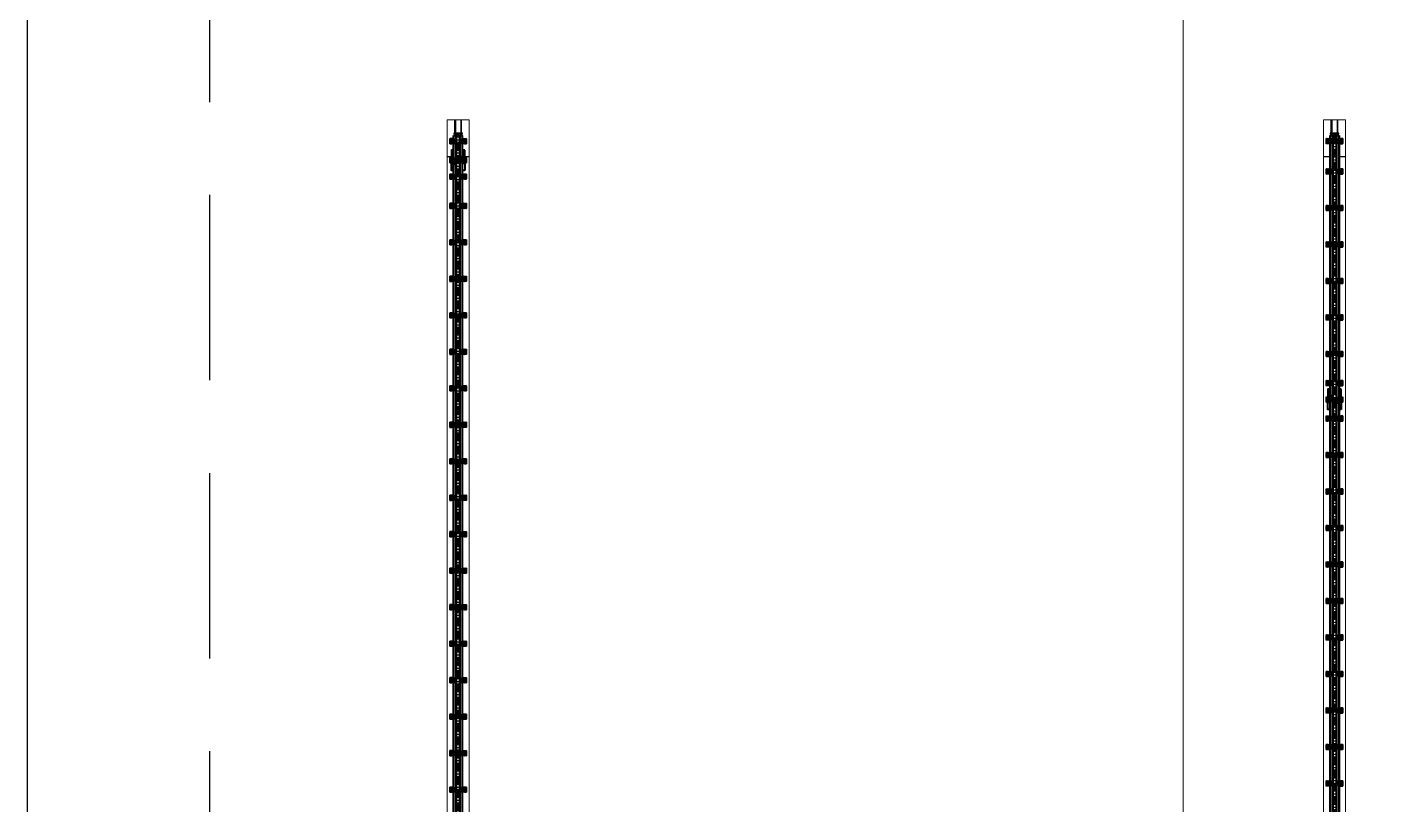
# Model space of a CAD drawing. Header units: centimetres. Extents: x 470464 to 524273, y 49611 to 59074.
# Drawn here: x 502164 to 504026, y 52809 to 53874 of the extents above; entities that cross this region are included whole.
import ezdxf

# ---------------------------------------------------------------- set-up
doc = ezdxf.new("R2010")
doc.units = ezdxf.units.CM
doc.header["$MEASUREMENT"] = 0
for name, pattern in [('1244_Aselsan_MIUM_3000$0$ACAD_ISO10W100', [18, 12, -3, 0, -3]), ('ACAD_ISO08W100', [36, 24, -3, 6, -3]), ('CHAIN', [0.3543, 0.2362, -0.0295, 0.0591, -0.0295]), ('DASHED', [19.05, 12.7, -6.35]), ('XKITLINE00', [0])]:
    doc.linetypes.add(name, pattern=pattern)
for name, color, linetype, lineweight in [('0-KRCN-Z-ANTET', 71, 'Continuous', 30), ('1', 7, 'Continuous', 25), ('AAA_EKSEN', 1, 'ACAD_ISO08W100', 9), ('S-COLS-CONC', 4, 'Continuous', 40)]:
    doc.layers.add(name, color=color, linetype=linetype, lineweight=lineweight)
doc.layers.add('A-ANNO-REVC-01', color=1, linetype='Continuous', lineweight=15, true_color=0xff0000, plot=False)
doc.layers.add('vinç', color=7, linetype='Continuous')
doc.styles.add('BARIŞ BABUR-3', font='arial.ttf')
doc.dimstyles.new('AAA_A4 BVS STANDART', dxfattribs={"dimscale": 12, "dimtxt": 1.8, "dimasz": 1.6, "dimexe": 0.18, "dimexo": 0.0625, "dimgap": 0.09, "dimtad": 1, "dimtoh": 1, "dimdec": 0, "dimzin": 9, "dimdsep": 46, "dimtxsty": 'BARIŞ BABUR-3', "dimcen": 0.09, "dimclrd": 1, "dimclre": 1, "dimclrt": 2, "dimadec": 0, "dimazin": 0, "dimtfac": 1, "dimtdec": 0, "dimtofl": 0, "dimtmove": 0, "dimatfit": 3, "dimfxl": 1, "dimtolj": 1, "dimtzin": 0, "dimlwd": 9, "dimlwe": 9, "dimarcsym": 0})

# ---------------------------------------------------------------- blocks, each defined once
blk = doc.blocks.new('*D46')
at = {"layer": 'A-ANNO-REVC-01', "color": 1, "lineweight": 9, "transparency": 16777216}
for p, q in [((417970.7, 77311), (417777.2, 77311)), ((417779.3, 77291.8), (417779.3, 69280.2)), ((417970.7, 69261), (417777.2, 69261))]:
    blk.add_line(p, q, dxfattribs=at)
at = {"layer": 'A-ANNO-REVC-01', "color": 1, "transparency": 16777216}
for points in [[(417782.5, 77291.8), (417776.1, 77291.8), (417779.3, 77311)], [(417776.1, 69280.2), (417782.5, 69280.2), (417779.3, 69261)]]:
    blk.add_solid(points, dxfattribs=at)
at = {"layer": 'Defpoints', "color": 0, "transparency": 16777216}
for p in [(417971.5, 77311), (417779.3, 69261), (417971.5, 69261)]:
    blk.add_point(p, dxfattribs=at)
at = {"layer": 'A-ANNO-REVC-01', "color": 2, "transparency": 16777216, "insert": (417765.1, 73286), "char_height": 21.6, "attachment_point": 5, "rotation": 90, "style": 'BARIŞ BABUR-3'}
blk.add_mtext('\\A1;YÜRÜME YOLU BOYU : 8050', dxfattribs=at)
blk = doc.blocks.new('3RFRS334')
at = {"ltscale": 0.4}
h = blk.add_hatch(color=0, dxfattribs=at)
h.dxf.hatch_style = 1
h.paths.add_polyline_path([(303509, 45820), (303515, 45814), (303515, 45820)])
h = blk.add_hatch(color=0, dxfattribs=at)
h.dxf.hatch_style = 1
h.paths.add_polyline_path([(303525, 45814), (303525, 45820), (303531, 45820)])
h = blk.add_hatch(color=0, dxfattribs=at)
h.dxf.hatch_style = 1
h.paths.add_polyline_path([(303589, 45820), (303595, 45814), (303595, 45820)])
h = blk.add_hatch(color=0, dxfattribs=at)
h.dxf.hatch_style = 1
h.paths.add_polyline_path([(303605, 45814), (303605, 45820), (303611, 45820)])
at = {"color": 0, "ltscale": 0.4}
for points in [[(303620, 45830), (303620, 45820), (303500, 45820), (303500, 45830)], [(303525, 45650), (303525, 45820), (303515, 45820), (303515, 45650)], [(303595, 45650), (303595, 45820), (303605, 45820), (303605, 45650)]]:
    blk.add_lwpolyline(points, close=True, dxfattribs=at)
at = {"color": 0, "ltscale": 0.4, "elevation": 0}
for points in [[(303509, 45820), (303515, 45814), (303515, 45820), (303509, 45820)], [(303531, 45820), (303525, 45814), (303525, 45820), (303531, 45820)], [(303589, 45820), (303595, 45814), (303595, 45820), (303589, 45820)], [(303611, 45820), (303605, 45814), (303605, 45820), (303611, 45820)]]:
    blk.add_lwpolyline(points, dxfattribs=at)
blk = doc.blocks.new('FSDGDFGFDSAGDSA')
at = {"color": 2, "linetype": 'XKITLINE00', "lineweight": 0}
for p, q in [((399394.4, 57737.1), (399403.2, 57737.1)), ((399394.4, 55937.1), (399394.4, 57737.1)), ((399415.7, 57737.1), (399424.4, 57737.1)), ((399424.4, 55937.1), (399424.4, 57737.1))]:
    blk.add_line(p, q, dxfattribs=at)
at = {"color": 2}
for p, q in [((399394.4, 55937.1), (399403.2, 55937.1)), ((399415.7, 55937.1), (399424.4, 55937.1))]:
    blk.add_line(p, q, dxfattribs=at)
blk = doc.blocks.new('dfghdsfdhfd')
at = {"layer": 'S-COLS-CONC', "color": 2}
for p, q in [((1058.5, -34669.1), (1046, -34681.6)), ((1046, -34681.6), (1046, -35869.1)), ((1046.3, -34681.2), (1046.3, -35868.7)), ((1049.5, -34678), (1049.5, -35865.5)), ((1050, -34677.6), (1050, -35865.1)), ((1054.5, -34673.1), (1054.5, -35860.6)), ((1054.9, -34672.6), (1054.9, -35860.1)), ((1058.1, -34669.5), (1058.1, -35857)), ((1058.5, -34669.1), (1058.5, -35856.6)), ((1058.5, -35856.6), (1046, -35869.1))]:
    blk.add_line(p, q, dxfattribs=at)
blk = doc.blocks.new('sfsdsggssg')
at = {"layer": '1', "color": 2, "linetype": 'Continuous'}
for p, q in [((1141.1, -34640), (1141.1, -34640.1)), ((1141.1, -34640), (1141.1, -34645.1)), ((1141.1, -34640.1), (1141.3, -34640.1)), ((1141.1, -34640.1), (1141.1, -34645.1)), ((1141.1, -34645.1), (1141.3, -34645.1)), ((1141.1, -34645.1), (1141.1, -34645.1)), ((1141.3, -34645.1), (1141.3, -34640.1)), ((1143.2, -34639.6), (1141.4, -34639.8)), ((1141.4, -34639.7), (1143.2, -34639.6)), ((1141.4, -34639.8), (1141.4, -34639.7)), ((1141.4, -34640), (1143.2, -34639.8)), ((1141.4, -34639.8), (1141.4, -34640)), ((1141.4, -34645.4), (1141.4, -34645.2)), ((1143.2, -34645.4), (1141.4, -34645.2)), ((1141.4, -34645.4), (1141.4, -34645.4)), ((1141.4, -34645.4), (1143.2, -34645.6)), ((1143.2, -34645.6), (1141.4, -34645.4)), ((1143.2, -34639.6), (1143.2, -34639.8)), ((1143.2, -34639.6), (1143.2, -34639.8)), ((1143.2, -34645.6), (1143.2, -34645.4)), ((1143.2, -34645.4), (1143.2, -34645.6)), ((1143.6, -34639.6), (1143.5, -34639.8)), ((1143.5, -34639.8), (1143.6, -34639.8)), ((1143.6, -34645.3), (1143.5, -34645.3)), ((1143.5, -34645.3), (1143.6, -34645.5)), ((1143.6, -34639.6), (1143.6, -34639.6)), ((1143.7, -34639.6), (1143.6, -34639.8)), ((1143.6, -34639.6), (1144.1, -34639.6)), ((1143.7, -34639.6), (1143.6, -34639.6)), ((1143.6, -34639.8), (1143.8, -34639.9)), ((1143.6, -34645.3), (1143.7, -34645.5)), ((1143.8, -34645.3), (1143.6, -34645.3)), ((1143.6, -34645.5), (1143.6, -34645.6)), ((1143.6, -34645.5), (1143.7, -34645.5)), ((1144.1, -34645.6), (1143.6, -34645.6)), ((1144.1, -34639.6), (1144.1, -34639.6)), ((1144.1, -34645.5), (1144.1, -34645.6)), ((1144.3, -34645.6), (1144.3, -34645.9)), ((1144.3, -34645.6), (1144.3, -34646)), ((1144.3, -34645.9), (1144.3, -34646)), ((1144.5, -34639.6), (1147.4, -34639.6)), ((1144.5, -34639.6), (1144.5, -34639.6)), ((1144.6, -34642.7), (1144.5, -34642.8)), ((1144.6, -34642.9), (1144.5, -34642.8)), ((1147.4, -34645.6), (1144.5, -34645.6)), ((1144.5, -34645.6), (1144.5, -34645.6)), ((1144.5, -34645.9), (1144.5, -34645.6)), ((1147.4, -34639.6), (1144.6, -34639.6)), ((1144.6, -34639.6), (1144.6, -34639.8)), ((1144.6, -34639.8), (1147.4, -34639.8)), ((1144.6, -34645.4), (1144.6, -34645.6)), ((1147.4, -34645.4), (1144.6, -34645.4)), ((1144.6, -34645.6), (1147.4, -34645.6)), ((1145.5, -34641.1), (1145.5, -34641.1)), ((1145.5, -34641.1), (1145.5, -34641.1)), ((1145.8, -34639.6), (1146, -34639.3)), ((1146, -34639.4), (1145.9, -34639.6)), ((1146, -34639.3), (1146, -34639.4)), ((1146.1, -34639.6), (1146.2, -34639.5)), ((1146.3, -34639.2), (1146.2, -34639.2)), ((1148.5, -34639.2), (1146.2, -34639.2)), ((1148.4, -34639.2), (1146.3, -34639.2)), ((1146.3, -34639.4), (1148.4, -34639.4)), ((1146.4, -34644), (1146.5, -34644)), ((1146.5, -34644), (1146.5, -34643.9)), ((1146.7, -34645.6), (1146.5, -34645.8)), ((1146.8, -34646), (1146.8, -34646.2)), ((1148.4, -34646), (1146.8, -34646)), ((1147.4, -34639.6), (1147.4, -34639.6)), ((1147.4, -34639.6), (1147.4, -34639.8)), ((1147.4, -34639.8), (1147.6, -34639.7)), ((1147.4, -34639.8), (1148.2, -34640.6)), ((1148.2, -34644.5), (1147.4, -34645.3)), ((1147.4, -34645.3), (1147.6, -34645.5)), ((1147.4, -34645.4), (1147.4, -34645.6)), ((1147.4, -34645.6), (1147.4, -34645.6)), ((1147.6, -34639.7), (1148.4, -34640.5)), ((1147.6, -34639.7), (1147.6, -34639.7)), ((1148.4, -34640.5), (1147.6, -34639.7)), ((1148.4, -34644.7), (1147.6, -34645.5)), ((1147.6, -34645.5), (1148.4, -34644.7)), ((1147.6, -34645.5), (1147.6, -34645.5)), ((1148.2, -34640.6), (1148.4, -34640.5)), ((1148.2, -34644.5), (1148.4, -34644.7)), ((1148.3, -34640.7), (1148.3, -34644.4)), ((1148.3, -34640.7), (1148.5, -34640.7)), ((1148.3, -34644.4), (1148.5, -34644.4)), ((1148.5, -34639.2), (1148.4, -34639.2)), ((1148.4, -34640.5), (1148.4, -34640.5)), ((1148.4, -34644.7), (1148.4, -34644.7)), ((1148.4, -34646), (1148.4, -34646.2)), ((1148.5, -34639.5), (1148.5, -34642.7)), ((1148.5, -34644.4), (1148.5, -34640.7)), ((1148.5, -34640.7), (1148.5, -34640.7)), ((1148.5, -34640.7), (1148.5, -34644.5)), ((1148.5, -34644.5), (1148.5, -34644.4)), ((1148.5, -34644.5), (1148.5, -34645.9)), ((1148.7, -34642.9), (1148.7, -34639.5)), ((1148.7, -34639.5), (1148.8, -34639.5)), ((1148.7, -34643.1), (1148.7, -34642.9)), ((1148.7, -34645.9), (1148.7, -34643.1)), ((1148.8, -34646), (1148.7, -34645.9)), ((1148.8, -34639.5), (1148.8, -34646)), ((1146.5, -34646), (1144.6, -34646)), ((1144.6, -34646.3), (1144.6, -34646.2)), ((1144.6, -34646.2), (1146.7, -34646.2)), ((1144.6, -34646.3), (1148.5, -34646.3)), ((1146.7, -34646.2), (1146.8, -34646.2)), ((1146.8, -34646.2), (1148.4, -34646.2)), ((1148.4, -34646.2), (1148.5, -34646.3))]:
    blk.add_line(p, q, dxfattribs=at)
for radius in [1.5, 0.7]:
    blk.add_circle((1146, -34642.5), radius, dxfattribs=at)
at = {"layer": '1', "color": 2, "linetype": 'Continuous', "extrusion": (0, 0, -1)}
blk.add_circle((-1146, -34642.5), 0.8, dxfattribs=at)
for centre, start, end in [((-1145.5, -34643.4), 209.8539, 29.8539), ((-1146.5, -34641.7), 29.8539, 207.4717)]:
    blk.add_arc(centre, 1.14, start, end, dxfattribs=at)
at = {"layer": '1', "color": 2, "linetype": 'Continuous'}
for centre, radius, start, end in [((1145.5, -34643.4), 0.943, 155.4674, 321.1742), ((1145.5, -34643.4), 0.92, 156.9271, 319.7145), ((1146, -34642.5), 1.2, 166, 226), ((1146, -34642.5), 1.2, 106, 166), ((1146, -34642.5), 1.2, 226, 286), ((1146, -34642.5), 1.2, 46, 106), ((1146.5, -34641.7), 0.943, 345.8258, 138.463), ((1146.5, -34641.7), 0.92, 347.6089, 136.677), ((1146, -34642.5), 1.2, 286, 346), ((1146, -34642.5), 1.2, 346, 46)]:
    blk.add_arc(centre, radius, start, end, dxfattribs=at)
at = {"layer": '1', "color": 2, "linetype": 'Continuous', "extrusion": (0, 0, -1)}
for centre, major_axis, ratio, start_param, end_param in [((1141.4, -34640), (-0.222, 0.204), 0.995811, 5.544902, 7.021469), ((1141.4, -34640.1), (0.203, 0.221), 0.997694, 3.974105, 5.450673), ((1141.4, -34645.1), (0.222, 0.204), 0.995811, 2.403309, 3.879876), ((1141.4, -34645.1), (-0.203, 0.221), 0.997694, 3.974105, 5.450673), ((1141.4, -34640.1), (0.0742, -0.068), 0.993033, 2.403309, 3.879876), ((1141.4, -34645.1), (0.0742, 0.068), 0.993033, 2.403309, 3.879876), ((1143.6, -34639.8), (0.001, 0.2), 0.752836, 0.132804, 1.847295), ((1143.6, -34645.3), (-0.001, 0.2), 0.752836, 1.294298, 3.008789), ((1152.5, -34642.6), (-8.4, 0), 0.918737, 5.915201, 6.65117), ((1144, -34639.8), (0.001, 0.2), 0.752479, 0.132721, 1.852962), ((1144, -34645.3), (-0.001, 0.2), 0.752479, 1.288631, 3.008872), ((1144.3, -34639.8), (-0.014, 0.199), 0.74106, 0.130215, 1.915333), ((1144.3, -34645.3), (0.014, 0.199), 0.74106, 1.22626, 3.011378), ((1144.5, -34645.9), (-0.2, 0.001), 0.034627, 4.708031, 6.195866), ((1144.6, -34645.9), (-0.138, 0.267), 0.998031, 3.623062, 5.186262), ((1144.6, -34646), (0.214, 0.214), 0.992433, 2.359993, 3.923193), ((1144.5, -34639.8), (-0.008, 0.2), 0.422896, 0.096328, 1.761115), ((1144.5, -34645.4), (0.008, 0.2), 0.422896, 1.380478, 3.045264), ((1144.6, -34645.9), (0.0592, 0.0819), 0.989251, 2.52068, 4.08388), ((1146.3, -34639.5), (0.271, 0.128), 0.997202, 4.110755, 5.150568), ((1146.2, -34639.5), (-0.173, 0.101), 0.027764, 4.691233, 6.195885), ((1146.3, -34639.5), (-0.0748, 0.0667), 0.997721, 6.084759, 7.124571), ((1146.3, -34639.4), (0, 0.2), 0.004243, 0.087267, 1.605444), ((1146.5, -34645.8), (-0.174, 0.099), 0.027964, 1.549906, 2.758993), ((1146.9, -34646), (0.426, 0.115), 0.905428, 3.310168, 3.875491), ((1146.5, -34646.1), (-0.199, -0.016), 0.034866, 1.569261, 2.70958), ((1146.8, -34646), (-0.038, 0.196), 0.907507, 3.350606, 5.211047), ((1146.7, -34646), (-0.012, 0.201), 0.369521, 3.302192, 4.751077), ((1146.9, -34646), (0.253, 0.061), 0.768803, 3.289543, 3.701099), ((1176.9, -34592.8), (85, 148.5), 0.001169, 1.933599, 1.936064), ((1146.8, -34646), (-0.174, 0.099), 0.030283, 4.695034, 5.900559), ((1146.8, -34646), (-0.187, 0.071), 0.032625, 4.699988, 5.905162), ((1176.9, -34592.8), (85, 148.5), 0.002337, 1.9329, 1.936067), ((1147.4, -34639.9), (-0.277, 0.115), 0.998522, 1.179673, 1.96192), ((1147.4, -34639.9), (0.115, 0.278), 0.997326, 5.892062, 6.674309), ((1147.4, -34639.9), (0.0384, 0.0928), 0.995546, 5.892062, 6.674309), ((1147.4, -34645.3), (0.0384, -0.0928), 0.995546, 5.892062, 6.674309), ((1147.4, -34645.3), (0.277, 0.115), 0.998522, 1.179673, 1.96192), ((1147.4, -34645.3), (-0.115, 0.278), 0.997326, 2.750469, 3.532716), ((1148.2, -34640.7), (-0.0928, -0.0384), 0.995546, 2.750469, 3.532716), ((1148.2, -34644.4), (0.0928, -0.0384), 0.995546, 5.892062, 6.674309), ((1148.4, -34639.4), (0, 0.2), 0.004243, 0.087267, 1.605444), ((1148.4, -34639.5), (-0.243, 0.175), 0.996422, 0.949848, 2.513048), ((1148.4, -34639.5), (0.0889, 0.0469), 0.994028, 5.200197, 6.763397), ((1148.2, -34640.7), (-0.115, 0.277), 0.998522, 1.179673, 1.96192), ((1148.2, -34640.7), (0.278, 0.115), 0.997326, 5.892062, 6.674309), ((1148.2, -34644.4), (0.115, 0.277), 0.998522, 1.179673, 1.96192), ((1148.2, -34644.5), (-0.278, 0.115), 0.997326, 2.750469, 3.532716), ((1148.4, -34645.9), (0.139, 0.266), 0.998207, 1.09196, 2.65516), ((1148.4, -34645.9), (-0.0609, 0.0807), 0.988978, 2.219923, 3.783123), ((1148.5, -34639.5), (0.2, 0.001), 0.034652, 0.087319, 1.566648), ((1148.5, -34642.7), (0.008, 0.2), 0.005639, 3.866293, 4.746837), ((1148.5, -34643.2), (0.056, 0.516), 0.770786, 6.203754, 6.230389), ((1148.5, -34642.9), (-0.188, 0.076), 0.878606, 1.230281, 2.70961), ((1148.5, -34642.9), (-0.201, 0.003), 0.124494, 1.540952, 3.020281), ((1148.5, -34643.1), (0.199, -0.02), 0.74823, 4.69971, 6.151435), ((1148.5, -34643.1), (-0.2, -0.001), 0.034899, 3.228912, 4.651252), ((1148.5, -34645.9), (-0.2, -0.001), 0.034899, 3.228912, 4.712496), ((1144.6, -34646), (0, -0.2), 0.004269, 4.747034, 6.195918), ((1146.7, -34646), (-0.256, 0.042), 0.76271, 4.58737, 6.036255)]:
    blk.add_ellipse(centre, major_axis=major_axis, ratio=ratio, start_param=start_param, end_param=end_param, dxfattribs=at)
at = {"layer": '1', "color": 2, "linetype": 'Continuous'}
for centre, major_axis, ratio, start_param, end_param in [((1152.2, -34642.6), (-9.07, 0), 0.918737, 5.945855, 6.620515), ((1146.2, -34639.5), (-0.15, 0.261), 0.994945, 5.763279, 6.803091), ((1148.5, -34639.5), (0.214, 0.214), 0.992433, 5.501585, 7.064785), ((1148.5, -34646), (-0.214, 0.214), 0.992433, 2.359993, 3.923193)]:
    blk.add_ellipse(centre, major_axis=major_axis, ratio=ratio, start_param=start_param, end_param=end_param, dxfattribs=at)
for points, weights in [([(1141.1, -34640), (1141.1, -34640), (1141.1, -34640)], [0.500000154953, 0.499999845047, 0.500000154953]), ([(1141.1, -34645.1), (1141.1, -34645.1), (1141.1, -34645.1)], [0.500000154938, 0.499999845062, 0.500000154938]), ([(1141.4, -34639.7), (1141.4, -34639.7), (1141.4, -34639.7)], [0.500000154951, 0.499999845049, 0.500000154951]), ([(1141.4, -34645.4), (1141.4, -34645.4), (1141.4, -34645.4)], [0.500000154962, 0.499999845038, 0.500000154962]), ([(1147.4, -34639.6), (1147.4, -34639.6), (1147.4, -34639.6)], [0.500000031564, 0.499999968436, 0.500000031564]), ([(1147.4, -34645.6), (1147.4, -34645.6), (1147.4, -34645.6)], [0.500000031519, 0.499999968481, 0.500000031519]), ([(1147.6, -34639.7), (1147.6, -34639.7), (1147.6, -34639.7)], [0.500000032286, 0.499999967714, 0.500000032286]), ([(1147.6, -34645.5), (1147.6, -34645.5), (1147.6, -34645.5)], [0.500000031966, 0.499999968034, 0.500000031966]), ([(1148.4, -34640.5), (1148.4, -34640.5), (1148.4, -34640.5)], [0.500000032004, 0.499999967996, 0.500000032004]), ([(1148.4, -34644.7), (1148.4, -34644.7), (1148.4, -34644.7)], [0.500000031836, 0.499999968164, 0.500000031836]), ([(1148.5, -34640.7), (1148.5, -34640.7), (1148.5, -34640.7)], [0.500000031722, 0.499999968278, 0.500000031722]), ([(1148.5, -34644.5), (1148.5, -34644.5), (1148.5, -34644.5)], [0.500000031229, 0.499999968771, 0.500000031229])]:
    blk.add_rational_spline(points, weights, degree=2, dxfattribs=at)
for points, knots in [([(1143.2, -34639.6), (1143.2, -34639.6), (1143.3, -34639.6), (1143.4, -34639.6), (1143.5, -34639.6), (1143.5, -34639.6), (1143.6, -34639.6)], [0, 0, 0, 0, 0.225713, 0.483808, 0.741904, 1, 1, 1, 1]), ([(1143.2, -34639.6), (1143.2, -34639.6), (1143.2, -34639.6), (1143.2, -34639.6), (1143.2, -34639.6), (1143.2, -34639.6)], [0, 0, 0, 0, 0.876308, 0.876308, 1, 1, 1, 1]), ([(1143.6, -34639.6), (1143.6, -34639.6), (1143.6, -34639.6), (1143.5, -34639.6), (1143.5, -34639.6), (1143.4, -34639.6), (1143.3, -34639.6), (1143.3, -34639.6), (1143.2, -34639.6), (1143.2, -34639.6)], [0, 0, 0, 0, 0.000017, 0.000017, 0.401467, 0.401467, 0.701656, 0.701656, 1, 1, 1, 1]), ([(1143.2, -34639.8), (1143.2, -34639.8), (1143.3, -34639.8), (1143.3, -34639.8), (1143.4, -34639.8), (1143.5, -34639.8), (1143.5, -34639.8), (1143.5, -34639.8)], [0, 0, 0, 0, 0.304321, 0.304321, 0.608496, 0.608496, 1, 1, 1, 1]), ([(1143.5, -34645.3), (1143.5, -34645.4), (1143.5, -34645.4), (1143.4, -34645.4), (1143.3, -34645.4), (1143.3, -34645.4), (1143.2, -34645.4), (1143.2, -34645.4)], [0, 0, 0, 0, 0.37098, 0.37098, 0.685408, 0.685408, 1, 1, 1, 1]), ([(1143.2, -34645.6), (1143.2, -34645.6), (1143.3, -34645.6), (1143.4, -34645.6), (1143.4, -34645.6), (1143.5, -34645.6), (1143.5, -34645.6), (1143.6, -34645.5)], [0, 0, 0, 0, 0.308433, 0.308433, 0.618953, 0.618953, 1, 1, 1, 1]), ([(1143.6, -34645.6), (1143.5, -34645.6), (1143.5, -34645.6), (1143.4, -34645.6), (1143.3, -34645.6), (1143.2, -34645.6), (1143.2, -34645.6)], [0, 0, 0, 0, 0.258096, 0.516192, 0.774287, 1, 1, 1, 1]), ([(1143.8, -34645.3), (1143.6, -34644.9), (1143.5, -34644.4), (1143.3, -34643.5), (1143.3, -34643), (1143.3, -34641.7), (1143.5, -34640.7), (1143.8, -34639.9)], [0, 0, 0, 0, 0.25, 0.25, 0.5, 0.5, 1, 1, 1, 1]), ([(1143.8, -34639.9), (1143.9, -34639.9), (1144, -34639.9), (1144.1, -34639.9), (1144.1, -34639.9), (1144.2, -34639.9)], [0, 0, 0, 0, 0.657537, 0.657537, 1, 1, 1, 1]), ([(1144.2, -34645.3), (1144.1, -34645.3), (1144, -34645.3), (1143.9, -34645.3), (1143.8, -34645.3), (1143.8, -34645.3)], [0, 0, 0, 0, 0.657537, 0.657537, 1, 1, 1, 1]), ([(1144.5, -34639.9), (1144.3, -34640.3), (1144.2, -34640.8), (1144, -34641.7), (1143.9, -34642.1), (1143.9, -34643.5), (1144.1, -34644.4), (1144.5, -34645.3)], [0, 0, 0, 0, 0.25, 0.25, 0.5, 0.5, 1, 1, 1, 1]), ([(1144.3, -34639.6), (1144.3, -34639.6), (1144.3, -34639.6), (1144.2, -34639.6), (1144.2, -34639.6), (1144.1, -34639.6), (1144.1, -34639.6), (1144.1, -34639.6), (1144.1, -34639.6), (1144.1, -34639.6)], [0, 0, 0, 0, 0.155547, 0.155547, 0.580528, 0.580528, 0.999985, 0.999985, 1, 1, 1, 1]), ([(1144.1, -34639.6), (1144.1, -34639.6), (1144.1, -34639.6), (1144.2, -34639.6), (1144.3, -34639.6), (1144.4, -34639.6), (1144.5, -34639.6)], [0, 0, 0, 0, 0.25, 0.5, 0.749999, 1, 1, 1, 1]), ([(1144.1, -34645.5), (1144.1, -34645.5), (1144.1, -34645.5), (1144.1, -34645.5), (1144.1, -34645.5), (1144.2, -34645.5), (1144.3, -34645.5), (1144.3, -34645.5)], [0, 0, 0, 0, 0.000015, 0.000015, 0.496417, 0.496417, 1, 1, 1, 1]), ([(1144.5, -34645.6), (1144.4, -34645.6), (1144.3, -34645.6), (1144.2, -34645.6), (1144.1, -34645.6), (1144.1, -34645.6), (1144.1, -34645.6)], [0, 0, 0, 0, 0.250001, 0.5, 0.75, 1, 1, 1, 1]), ([(1144.2, -34639.9), (1144.2, -34639.9), (1144.3, -34639.9), (1144.3, -34639.9), (1144.4, -34639.9), (1144.4, -34639.9), (1144.4, -34639.9), (1144.5, -34639.9)], [0, 0, 0, 0, 0.423047, 0.423047, 0.845832, 0.845832, 1, 1, 1, 1]), ([(1144.5, -34645.3), (1144.4, -34645.3), (1144.4, -34645.3), (1144.3, -34645.3), (1144.2, -34645.3), (1144.2, -34645.3)], [0, 0, 0, 0, 0.500153, 0.500153, 1, 1, 1, 1]), ([(1144.5, -34639.6), (1144.5, -34639.6), (1144.5, -34639.6), (1144.4, -34639.6), (1144.4, -34639.6), (1144.3, -34639.6), (1144.3, -34639.6), (1144.3, -34639.6)], [0, 0, 0, 0, 0.000035, 0.000035, 0.836112, 0.836112, 1, 1, 1, 1]), ([(1144.3, -34645.5), (1144.3, -34645.5), (1144.4, -34645.6), (1144.4, -34645.6), (1144.4, -34645.6), (1144.5, -34645.6), (1144.5, -34645.6), (1144.5, -34645.6)], [0, 0, 0, 0, 0.836069, 0.836069, 0.999965, 0.999965, 1, 1, 1, 1]), ([(1144.6, -34639.6), (1144.6, -34639.6), (1144.6, -34639.6), (1144.6, -34639.6), (1144.5, -34639.6), (1144.5, -34639.6), (1144.5, -34639.6)], [0, 0, 0, 0, 0.267342, 0.267342, 0.267342, 1, 1, 1, 1]), ([(1144.5, -34639.9), (1144.5, -34639.9), (1144.5, -34639.9), (1144.5, -34639.8), (1144.5, -34639.8), (1144.5, -34639.8)], [0, 0, 0, 0, 0.864692, 0.864692, 1, 1, 1, 1]), ([(1144.5, -34639.8), (1144.6, -34639.8), (1144.6, -34639.8), (1144.6, -34639.8), (1144.6, -34639.8), (1144.6, -34639.8), (1144.6, -34639.8), (1144.6, -34639.8)], [0, 0, 0, 0, 0.704482, 0.704482, 0.731136, 0.731136, 1, 1, 1, 1]), ([(1144.6, -34645.4), (1144.6, -34645.3), (1144.6, -34645.3), (1144.5, -34645.3), (1144.5, -34645.3), (1144.5, -34645.3)], [0, 0, 0, 0, 0.858601, 0.858601, 1, 1, 1, 1]), ([(1144.5, -34645.3), (1144.5, -34645.3), (1144.5, -34645.3), (1144.5, -34645.3), (1144.5, -34645.3), (1144.5, -34645.3)], [0, 0, 0, 0, 0.863107, 0.863107, 1, 1, 1, 1]), ([(1144.7, -34642.9), (1144.7, -34642.8), (1144.8, -34642.7), (1144.8, -34642.5), (1144.9, -34642.3), (1144.9, -34642.2)], [0, 0, 0, 0, 0.5, 0.5, 1, 1, 1, 1]), ([(1145.1, -34641.6), (1145.2, -34641.5), (1145.3, -34641.5), (1145.5, -34641.4), (1145.6, -34641.4), (1145.7, -34641.4)], [0, 0, 0, 0, 0.5, 0.5, 1, 1, 1, 1]), ([(1145.7, -34643.9), (1145.6, -34643.8), (1145.6, -34643.7), (1145.4, -34643.5), (1145.3, -34643.5), (1145.2, -34643.4)], [0, 0, 0, 0, 0.5, 0.5, 1, 1, 1, 1]), ([(1146.4, -34641.2), (1146.5, -34641.2), (1146.5, -34641.3), (1146.7, -34641.5), (1146.8, -34641.6), (1146.9, -34641.7)], [0, 0, 0, 0, 0.5, 0.5, 1, 1, 1, 1]), ([(1147, -34643.5), (1146.9, -34643.5), (1146.8, -34643.5), (1146.6, -34643.6), (1146.5, -34643.6), (1146.4, -34643.7)], [0, 0, 0, 0, 0.5, 0.5, 1, 1, 1, 1]), ([(1147.4, -34642.1), (1147.4, -34642.2), (1147.3, -34642.3), (1147.3, -34642.6), (1147.2, -34642.7), (1147.2, -34642.8)], [0, 0, 0, 0, 0.5, 0.5, 1, 1, 1, 1])]:
    blk.add_open_spline(points, degree=3, knots=knots, dxfattribs=at)
for points in [[(1143.2, -34639.6), (1143.2, -34639.6), (1143.2, -34639.6), (1143.2, -34639.6)], [(1143.2, -34639.6), (1143.2, -34639.6), (1143.2, -34639.6), (1143.2, -34639.6)], [(1143.2, -34639.6), (1143.2, -34639.6), (1143.2, -34639.6), (1143.2, -34639.6)], [(1143.2, -34639.6), (1143.2, -34639.6), (1143.2, -34639.6), (1143.2, -34639.6)], [(1143.2, -34639.6), (1143.2, -34639.6), (1143.2, -34639.6), (1143.2, -34639.6)], [(1143.2, -34639.8), (1143.2, -34639.8), (1143.2, -34639.8), (1143.2, -34639.8)], [(1143.2, -34645.4), (1143.2, -34645.4), (1143.2, -34645.4), (1143.2, -34645.4)], [(1143.2, -34645.6), (1143.2, -34645.6), (1143.2, -34645.6), (1143.2, -34645.6)], [(1143.2, -34645.6), (1143.2, -34645.6), (1143.2, -34645.6), (1143.2, -34645.6)], [(1143.2, -34645.6), (1143.2, -34645.6), (1143.2, -34645.6), (1143.2, -34645.6)], [(1143.2, -34645.6), (1143.2, -34645.6), (1143.2, -34645.6), (1143.2, -34645.6)], [(1143.2, -34645.6), (1143.2, -34645.6), (1143.2, -34645.6), (1143.2, -34645.6)], [(1143.2, -34645.6), (1143.2, -34645.6), (1143.2, -34645.6), (1143.2, -34645.6)], [(1144.1, -34639.6), (1143.9, -34639.6), (1143.8, -34639.6), (1143.7, -34639.6)], [(1143.7, -34645.5), (1143.8, -34645.5), (1143.9, -34645.5), (1144.1, -34645.5)], [(1144.5, -34645.6), (1144.5, -34645.6), (1144.6, -34645.6), (1144.6, -34645.6)], [(1145.2, -34643.4), (1145, -34643.2), (1144.9, -34643), (1144.7, -34642.9)], [(1144.9, -34642.2), (1144.9, -34642), (1145, -34641.8), (1145.1, -34641.6)], [(1145.7, -34641.4), (1146, -34641.3), (1146.2, -34641.2), (1146.4, -34641.2)], [(1146.4, -34643.7), (1146.1, -34643.7), (1145.9, -34643.8), (1145.7, -34643.9)], [(1146.7, -34645.9), (1146.7, -34645.9), (1146.7, -34645.9), (1146.7, -34646)], [(1146.8, -34646), (1146.8, -34646), (1146.8, -34646), (1146.8, -34646)], [(1146.9, -34641.7), (1147.1, -34641.8), (1147.2, -34642), (1147.4, -34642.1)], [(1147.2, -34642.8), (1147.2, -34643), (1147.1, -34643.3), (1147, -34643.5)]]:
    blk.add_open_spline(points, degree=3, dxfattribs=at)
at = {"layer": 'AAA_EKSEN', "color": 2, "linetype": 'CHAIN', "ltscale": 20}
for p, q in [((1147, -34642.5), (1145, -34642.5)), ((1146, -34641.5), (1146, -34643.5))]:
    blk.add_line(p, q, dxfattribs=at)
blk = doc.blocks.new('rtrtjhrkıtyurjtyrkurjt')
at = {"color": 2, "linetype": 'XKITLINE00', "lineweight": 0}
for p, q in [((416771.5, 72861), (416771.5, 72911)), ((416771.5, 72911), (416801.5, 72911)), ((416801.5, 72861), (416801.5, 72911)), ((417971.5, 72861), (417971.5, 72911)), ((417971.5, 72911), (418001.5, 72911)), ((418001.5, 72861), (418001.5, 72911))]:
    blk.add_line(p, q, dxfattribs=at)
at = {"color": 2, "linetype": '1244_Aselsan_MIUM_3000$0$ACAD_ISO10W100'}
for p, q in [((416786.5, 69285), (416786.5, 72889.5)), ((417986.5, 72889.5), (417986.5, 69285))]:
    blk.add_line(p, q, dxfattribs=at)
at = {"color": 2}
for p, q in [((416771.5, 72861), (416780.2, 72861)), ((416792.7, 72861), (416801.5, 72861)), ((417971.5, 72861), (417980.2, 72861)), ((417992.7, 72861), (418001.5, 72861))]:
    blk.add_line(p, q, dxfattribs=at)
at = {"layer": 'S-COLS-CONC', "color": 2}
for p, q in [((416780.2, 72849.5), (416780.2, 72889.5)), ((416780.2, 72889.5), (416792.7, 72889.5)), ((416780.6, 72849.9), (416780.6, 72889.5)), ((416783.8, 72853.1), (416783.8, 72889.5)), ((416784.2, 72853.5), (416784.2, 72889.5)), ((416788.7, 72858), (416788.7, 72889.5)), ((416789.2, 72858.5), (416789.2, 72889.5)), ((416792.3, 72861.6), (416792.3, 72889.5)), ((416792.7, 72862), (416792.7, 72889.5)), ((417980.2, 72889.5), (417980.2, 72535)), ((417980.2, 72889.5), (417992.7, 72889.5)), ((417980.6, 72889.5), (417980.6, 72534.6)), ((417983.8, 72889.5), (417983.8, 72531.5)), ((417984.2, 72889.5), (417984.2, 72531)), ((417988.7, 72889.5), (417988.7, 72526.5)), ((417989.2, 72889.5), (417989.2, 72526.1)), ((417992.3, 72889.5), (417992.3, 72522.9)), ((417992.7, 72889.5), (417992.7, 72522.5)), ((416780.2, 72849.5), (416792.7, 72862)), ((417980.2, 72535), (417992.7, 72522.5))]:
    blk.add_line(p, q, dxfattribs=at)
for points in [[(416780.2, 72869.5), (416777.2, 72869.5), (416777.2, 72859.5), (416780.2, 72859.5)], [(416795.7, 72869.5), (416792.7, 72869.5), (416792.7, 72859.5), (416795.7, 72859.5)], [(416780.2, 72841.5), (416777.2, 72841.5), (416777.2, 72851.5), (416780.2, 72851.5)], [(416795.7, 72841.5), (416792.7, 72841.5), (416792.7, 72851.5), (416795.7, 72851.5)], [(417980.2, 72542), (417977.2, 72542), (417977.2, 72532), (417980.2, 72532)], [(417995.7, 72542), (417992.7, 72542), (417992.7, 72532), (417995.7, 72532)], [(417980.2, 72514), (417977.2, 72514), (417977.2, 72524), (417980.2, 72524)], [(417995.7, 72514), (417992.7, 72514), (417992.7, 72524), (417995.7, 72524)]]:
    blk.add_lwpolyline(points, close=True, dxfattribs=at)
at = {"color": 2, "xscale": -0.1, "yscale": 0.1, "zscale": 0.1, "rotation": 179.9999999999999}
for p in [(386430.5, 77475), (387630.5, 77475)]:
    blk.add_blockref('3RFRS334', p, dxfattribs=at)
at = {"layer": 'S-COLS-CONC', "color": 2, "rotation": 180}
for name, p in [('sfsdsggssg', (417923.8, 38239)), ('sfsdsggssg', (417923.8, 38213)), ('dfghdsfdhfd', (417838.7, 36991.9)), ('sfsdsggssg', (417923.8, 38190.5)), ('sfsdsggssg', (417923.8, 38150.5)), ('sfsdsggssg', (417923.8, 38100.5)), ('sfsdsggssg', (417923.8, 38050.5)), ('sfsdsggssg', (417923.8, 38000.5)), ('sfsdsggssg', (417923.8, 37950.5)), ('sfsdsggssg', (417923.8, 37900.5)), ('sfsdsggssg', (417923.8, 37850.5)), ('sfsdsggssg', (417923.8, 37800.5)), ('sfsdsggssg', (417923.8, 37750.5)), ('sfsdsggssg', (417923.8, 37700.5)), ('sfsdsggssg', (417923.8, 37650.5)), ('sfsdsggssg', (417923.8, 37600.5)), ('sfsdsggssg', (417923.8, 37550.5)), ('sfsdsggssg', (417923.8, 37500.5)), ('sfsdsggssg', (417923.8, 37450.5)), ('sfsdsggssg', (417923.8, 37400.5)), ('sfsdsggssg', (417923.8, 37350.5))]:
    blk.add_blockref(name, p, dxfattribs=at)
at = {"layer": 'S-COLS-CONC', "color": 2, "xscale": -1, "rotation": 179.9999999999999}
for p in [(415649.2, 38239), (415649.2, 38213), (415649.2, 38190.5), (415649.2, 38150.5), (415649.2, 38100.5), (415649.2, 38050.5), (415649.2, 38000.5), (415649.2, 37950.5), (415649.2, 37900.5), (415649.2, 37850.5), (415649.2, 37800.5), (415649.2, 37750.5), (415649.2, 37700.5), (415649.2, 37650.5), (415649.2, 37600.5), (415649.2, 37550.5), (415649.2, 37500.5), (415649.2, 37450.5), (415649.2, 37400.5), (415649.2, 37350.5)]:
    blk.add_blockref('sfsdsggssg', p, dxfattribs=at)
at = {"layer": 'S-COLS-CONC', "color": 2, "xscale": -1}
for name, p in [('sfsdsggssg', (419123.8, 107524.6)), ('sfsdsggssg', (419123.8, 107483)), ('sfsdsggssg', (419123.8, 107433)), ('sfsdsggssg', (419123.8, 107383)), ('sfsdsggssg', (419123.8, 107333)), ('sfsdsggssg', (419123.8, 107283)), ('sfsdsggssg', (419123.8, 107233)), ('sfsdsggssg', (419123.8, 107193)), ('dfghdsfdhfd', (419038.7, 107203.1)), ('sfsdsggssg', (419123.8, 107170.5)), ('sfsdsggssg', (419123.8, 107144.5)), ('sfsdsggssg', (419123.8, 107094.5)), ('sfsdsggssg', (419123.8, 107044.5)), ('sfsdsggssg', (419123.8, 106994.5)), ('sfsdsggssg', (419123.8, 106944.5)), ('sfsdsggssg', (419123.8, 106894.5)), ('sfsdsggssg', (419123.8, 106844.5)), ('sfsdsggssg', (419123.8, 106794.5)), ('sfsdsggssg', (419123.8, 106744.5)), ('sfsdsggssg', (419123.8, 106694.5)), ('sfsdsggssg', (419123.8, 106644.5))]:
    blk.add_blockref(name, p, dxfattribs=at)
at = {"layer": 'S-COLS-CONC', "color": 2}
for p in [(416849.2, 107524.6), (416849.2, 107483), (416849.2, 107433), (416849.2, 107383), (416849.2, 107333), (416849.2, 107283), (416849.2, 107233), (416849.2, 107193), (416849.2, 107170.5), (416849.2, 107144.5), (416849.2, 107094.5), (416849.2, 107044.5), (416849.2, 106994.5), (416849.2, 106944.5), (416849.2, 106894.5), (416849.2, 106844.5), (416849.2, 106794.5), (416849.2, 106744.5), (416849.2, 106694.5), (416849.2, 106644.5)]:
    blk.add_blockref('sfsdsggssg', p, dxfattribs=at)
at = {"layer": 'vinç', "color": 2}
for p in [(17377, 15123.9), (18577, 15123.9)]:
    blk.add_blockref('FSDGDFGFDSAGDSA', p, dxfattribs=at)
at = {"layer": 'A-ANNO-REVC-01', "color": 6}
dim = blk.add_linear_dim(base=(417779.3, 69261), p1=(417971.5, 77311), p2=(417971.5, 69261), angle=90, text='YÜRÜME YOLU BOYU : <>', dimstyle='AAA_A4 BVS STANDART', override={"dimtxsty": 'BARIŞ BABUR-3'}, dxfattribs=at)
dim.commit()
dim.dimension.update_dxf_attribs({"geometry": '*D46', "text_midpoint": (417779.3, 73286), "dimtype": 160})

msp = doc.modelspace()

# ---------------------------------------------------------------- linework, layer by layer
at = {"layer": '0-KRCN-Z-ANTET'}
msp.add_lwpolyline([(502164.07, 49711.26), (522083.1, 49711.26), (522083.1, 58511.26), (502164.07, 58511.26)], close=True, dxfattribs=at)

# ---------------------------------------------------------------- next in the draw order: block references
at = {"layer": 'vinç', "color": 2}
msp.add_blockref('rtrtjhrkıtyurjtyrkurjt', (85967.64, -19163.9), dxfattribs=at)

# ---------------------------------------------------------------- next in the draw order: linework, layer by layer
at = {"linetype": 'DASHED', "ltscale": 20}
msp.add_lwpolyline([(502414.07, 49961.26), (502414.07, 58261.26), (506414.07, 58261.26), (506414.07, 49961.26)], close=True, dxfattribs=at)

doc.saveas('drawing.dxf')
